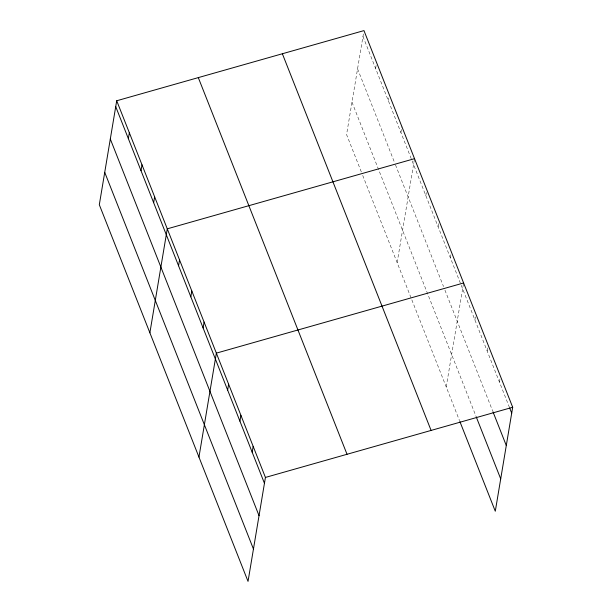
<?xml version="1.0" encoding="UTF-8"?>
<svg xmlns="http://www.w3.org/2000/svg" width="612" height="612" viewBox="0 0 612 612"><rect width="100%" height="100%" fill="white"/><g stroke="black" fill="none" stroke-linecap="round" stroke-linejoin="round"><path stroke-width="0.46" stroke-dasharray="3.06 2.29" d="M363.398 33.951L346.568 134.564L361.317 171.911M375.623 68.483L376.464 63.457M388.26 100.506L388.681 97.989M400.906 132.521L401.885 126.653M397.134 262.632L414.393 159.51M425.814 195.611L426.663 190.584M438.085 226.692L438.926 221.659M450.356 257.767L451.197 252.733M446.217 386.929L463.468 283.807M474.897 319.915L475.738 314.882M487.167 350.99L488.009 345.956M499.438 382.064L500.279 377.038M362.977 36.468L411.792 160.092M412.144 160.979L460.874 284.404M461.226 285.291L509.253 406.926M357.561 68.842L394.786 163.113M395.49 164.888L443.539 286.584M444.939 290.134L492.622 410.882M351.984 102.189L475.822 415.823M362.717 175.468L459.536 420.666"/><path stroke-width="0.92" d="M116.708 100.766L99.312 204.729L248.036 581.4L265.432 477.437L116.708 100.766L363.964 30.6L512.688 407.271L495.292 511.234L459.887 421.561M128.367 138.656L129.346 132.781M141.005 170.672L141.992 164.804M153.65 202.687L154.629 196.819M149.879 332.798L167.275 228.834L414.531 158.669M178.559 265.784L179.546 259.909M190.829 296.858L191.816 290.991M203.1 327.933L204.087 322.065M198.954 457.095L216.357 353.139L463.613 282.974M227.641 390.081L228.628 384.214M239.912 421.155L240.891 415.288M252.182 452.237L253.161 446.362M265.432 477.437L512.688 407.271M509.605 407.814L511.709 413.138M492.966 411.769L506.292 445.513M476.167 416.711L500.708 478.859M282.369 53.757L431.093 430.427M198.303 77.609L347.027 454.288M115.722 106.633L264.453 483.312M110.305 139.008L259.037 515.679M104.729 172.355L253.452 549.033"/></g></svg>
